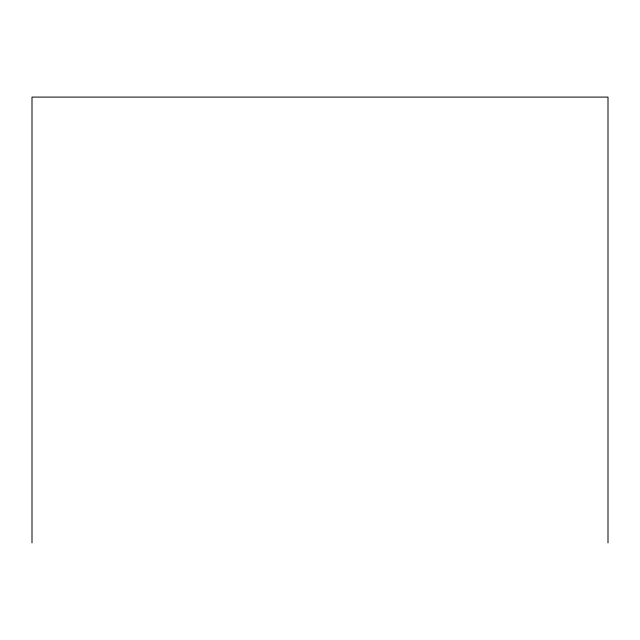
<?xml version="1.0" encoding="UTF-8"?>
<svg xmlns="http://www.w3.org/2000/svg" width="640" height="640" viewBox="0 0 640 640"><rect width="100%" height="100%" fill="white"/><g stroke="black" fill="none" stroke-linecap="round" stroke-linejoin="round"><path stroke-width="0.96" d="M608 542.904L608 97.096L32 97.096L32 542.904"/></g></svg>
